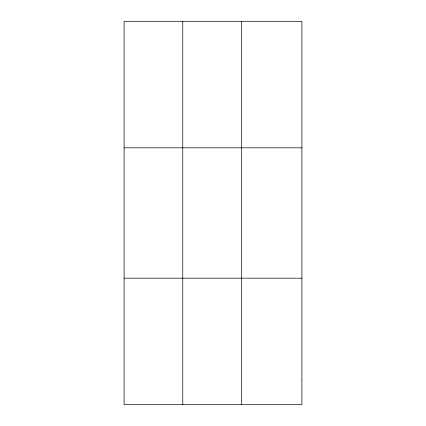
<?xml version="1.0" encoding="UTF-8"?>
<svg xmlns="http://www.w3.org/2000/svg" width="426" height="426" viewBox="0 0 426 426"><rect width="100%" height="100%" fill="white"/><g stroke="black" fill="none" stroke-linecap="round" stroke-linejoin="round"><path stroke-width="0.64" d="M182.77 21.3L182.77 404.7M241.451 21.3L241.451 404.7M124.094 147.822L301.906 147.822M124.094 278.178L301.906 278.178M301.906 379.396L301.906 404.7L124.094 404.7L124.094 21.3L301.906 21.3L301.906 379.396"/></g></svg>
